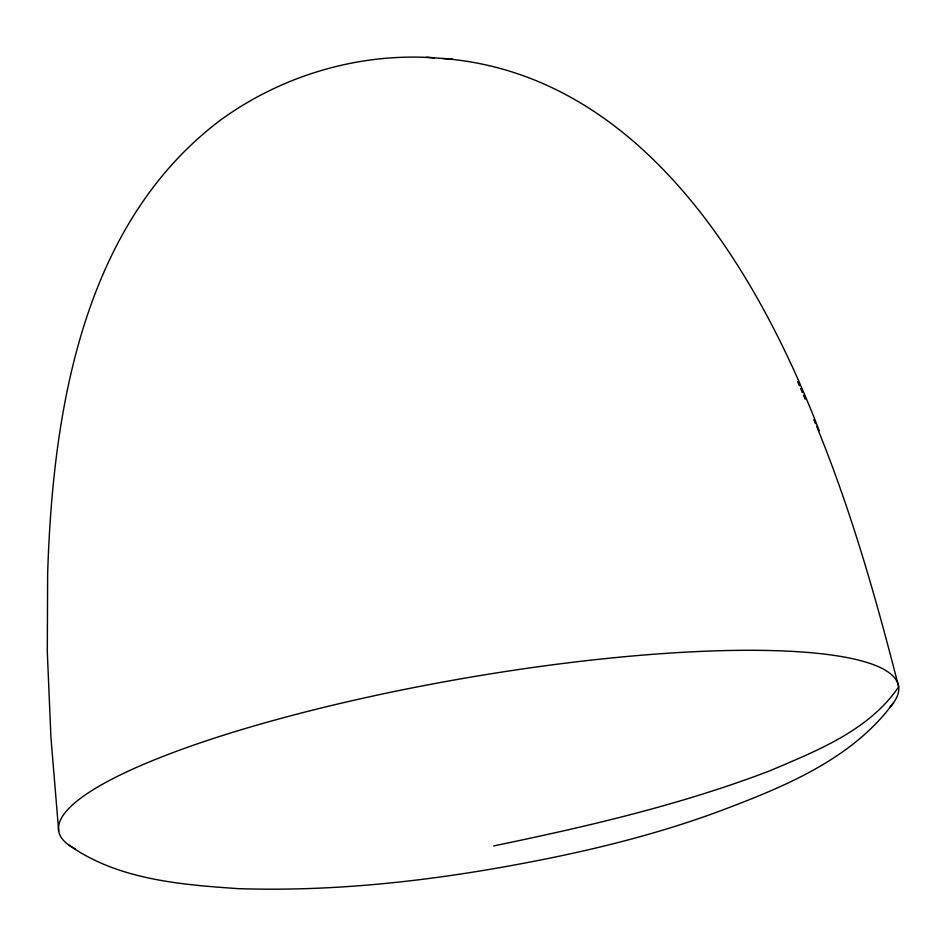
<?xml version="1.0" encoding="UTF-8"?>
<svg xmlns="http://www.w3.org/2000/svg" width="946" height="946" viewBox="0 0 946 946"><rect width="100%" height="100%" fill="white"/><g stroke="black" fill="none" stroke-linecap="round" stroke-linejoin="round"><path stroke-width="1.42" d="M893.485 702.807C852.24 759.319 783.619 787.001 720.213 810.911C648.247 837.648 573.11 854.746 497.608 868.014C411.971 882.925 325.046 891.51 238.061 888.637C180.319 884.605 117.895 879.709 69.164 845.239M493.717 845.913C587.123 826.568 680.541 804.928 769.819 770.813C816.646 750.828 868.913 730.643 898.676 686.855C876.15 598.641 851.234 510.71 816.635 426.362M434.391 57.836C358.428 52.598 281.163 75.692 219.803 120.627C81.924 225.089 52.704 412.267 47.643 573.879L47.3 651.711L50.918 737.253L58.699 831.073M442.787 58.498C638.597 73.788 755.57 265.459 819.224 430.643M426.327 57.268L452.732 59.22M797.703 381.664L799.417 385.72M800.564 388.428L802.291 392.495M803.438 395.203L805.164 399.271M813.773 419.586L815.487 423.654M75.16 848.787A426.149 81.652 -9.8 0 1 463.623 678.353A426.149 81.652 -9.8 0 1 889.453 707.703"/></g></svg>
